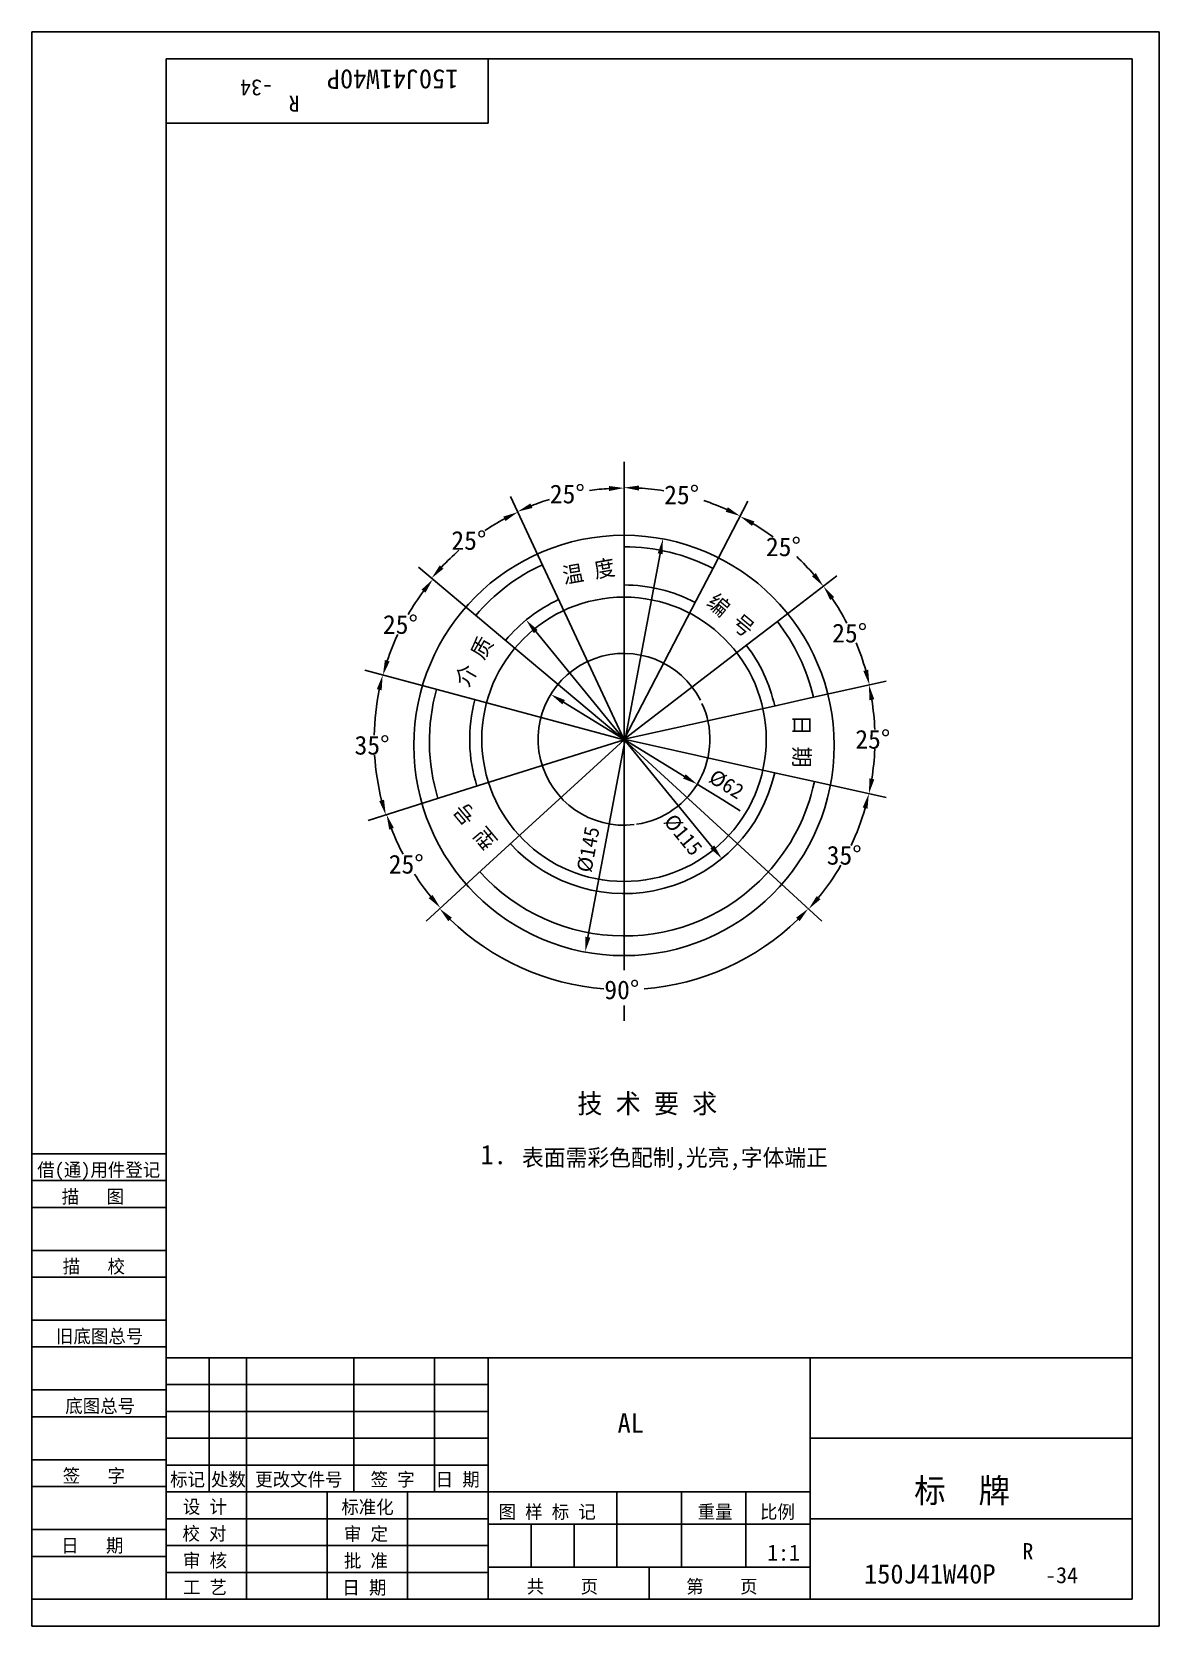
# Model space of a CAD drawing. Header units: metres. Extents: x 0 to 210, y 0 to 297.
import ezdxf

# ---------------------------------------------------------------- set-up
doc = ezdxf.new("R2010")
doc.units = ezdxf.units.M
for name, color, linetype in [('C', 6, 'Continuous'), ('D', 1, 'Continuous'), ('FL', 5, 'Continuous'), ('T', 7, 'Continuous'), ('TL', 4, 'Continuous')]:
    doc.layers.add(name, color=color, linetype=linetype)

# ---------------------------------------------------------------- blocks, each defined once
blk = doc.blocks.new('TUKUN4')
at = {"layer": 'FL'}
for p, q in [((0, 297), (0, 0)), ((210, 297), (0, 297)), ((210, 0), (210, 297)), ((0, 78), (25, 78)), ((0, 70), (25, 70)), ((0, 65), (25, 65)), ((0, 57), (25, 57)), ((0, 52), (25, 52)), ((33, 25), (33, 50)), ((40, 5), (40, 50)), ((60, 25), (60, 50)), ((75, 25), (75, 50)), ((25, 45), (85, 45)), ((0, 44), (25, 44)), ((0, 39), (25, 39)), ((25, 40), (85, 40)), ((25, 35), (85, 35)), ((0, 31), (25, 31)), ((25, 30), (85, 30)), ((0, 26), (25, 26)), ((70, 5), (70, 25)), ((0, 18), (25, 18)), ((25, 20), (85, 20)), ((25, 15), (85, 15)), ((0, 13), (25, 13)), ((25, 10), (85, 10)), ((0, 0), (210, 0))]:
    blk.add_line(p, q, dxfattribs=at)
at = {"layer": 'TL'}
for p, q in [((25, 5), (25, 292)), ((205, 292), (25, 292)), ((85, 292), (85, 280)), ((205, 5), (205, 292)), ((85, 280), (25, 280)), ((0, 88), (25, 88)), ((0, 83), (25, 83)), ((205, 50), (25, 50)), ((85, 5), (85, 50)), ((145, 5), (145, 50)), ((205, 35), (145, 35)), ((145, 25), (25, 25)), ((55, 5), (55, 25)), ((109, 11), (109, 25)), ((121, 11), (121, 25)), ((133, 11), (133, 25)), ((85, 19), (145, 19)), ((93, 11), (93, 19)), ((101, 11), (101, 19)), ((205, 20), (145, 20)), ((145, 11), (85, 11)), ((115, 5), (115, 11)), ((0, 5), (205, 5))]:
    blk.add_line(p, q, dxfattribs=at)
at = {"layer": 'T'}
for s, p in [('借(通)用件登记', (1, 83.76)), ('描   图', (5.56, 78.76)), ('描   校', (5.74, 65.76)), ('旧底图总号', (4.49, 52.76)), ('底图总号', (6.22, 39.76)), ('签   字', (5.74, 26.76)), ('标记', (25.75, 26.07)), ('处数', (33.38, 26.07)), ('更改文件号', (41.61, 26.07)), ('签 字', (63.1, 26.07)), ('日 期', (75.23, 26.07)), ('设 计', (28.14, 20.99)), ('标准化', (57.65, 20.93)), ('图 样 标 记', (86.95, 20.04)), ('重量', (124.03, 20.04)), ('比例', (135.64, 20.04)), ('校 对', (28.05, 15.99)), ('审 定', (58.13, 15.93)), ('日   期', (5.45, 13.76)), ('审 核', (28.14, 10.99)), ('批 准', (58.13, 10.93)), ('共    页', (92.18, 6.13)), ('第    页', (121.9, 6.13)), ('工 艺', (28.14, 5.99)), ('日 期', (57.84, 5.93))]:
    blk.add_text(s, height=2.5, dxfattribs=at).set_placement(p)

msp = doc.modelspace()

# ---------------------------------------------------------------- linework, layer by layer
at = {"layer": 'C'}
for p, q in [((110.31, 201.11), (110.31, 216.91)), ((94.77, 198.44), (89.17, 210.44)), ((126.9, 197.07), (133.4, 209.56)), ((82.99, 188.05), (72, 197.27)), ((110.31, 192.42), (110.31, 193.67)), ((138.68, 186.98), (149.98, 195.65)), ((110.31, 165.13), (97.93, 191.66)), ((110.31, 192.42), (110.31, 131)), ((110.31, 165.21), (123.77, 191.05)), ((110.31, 165.13), (88.5, 183.43)), ((130.15, 180.43), (133.22, 182.79)), ((110.31, 165.21), (130.15, 180.43)), ((75.49, 174.46), (62.01, 178.07)), ((145.06, 172.91), (159.13, 176.03)), ((110.31, 165.13), (82.2, 172.66)), ((110.31, 165.21), (138.27, 171.41)), ((110.31, 165.13), (83.21, 156.59)), ((110.31, 165.13), (88.91, 145.52)), ((110.31, 165.21), (138.08, 159.05)), ((110.31, 165.13), (131.35, 145.85)), ((146.05, 157.29), (159.13, 154.39)), ((75.74, 154.23), (62.62, 150.09)), ((83.79, 140.83), (73.44, 131.35)), ((137.28, 140.41), (147.17, 131.35)), ((110.31, 131), (110.31, 122.18)), ((110.31, 115.63), (110.31, 112.75))]:
    msp.add_line(p, q, dxfattribs=at)
at = {"layer": 'D'}
for p, q in [((117.04, 199.78), (103.58, 128.34)), ((93.86, 185.28), (126.76, 145.14)), ((121.56, 158.3), (99.06, 172.12)), ((123.95, 156.84), (128.72, 153.91)), ((128.72, 153.91), (131.98, 151.9))]:
    msp.add_line(p, q, dxfattribs=at)
for centre, radius, start, end in [((110.31, 165.11), 46.9, 93.42, 97.84), ((110.31, 165.21), 46.89, 80.93, 86.58), ((110.31, 165.11), 46.9, 107.25, 111.58), ((110.31, 165.21), 46.89, 65.92, 71.47), ((110.31, 165.13), 46.8, 118.43, 123.63), ((110.31, 165.21), 46.83, 53.64, 59.07), ((110.31, 165.13), 46.8, 131.06, 136.57), ((110.31, 165.21), 46.83, 40.93, 46.61), ((110.31, 165.13), 46.49, 143.45, 149.91), ((110.31, 165.21), 46.83, 27.51, 34.07), ((110.31, 165.13), 46.49, 155.03, 161.55), ((110.31, 165.21), 46.83, 15.93, 22.54), ((110.31, 165.13), 46.54, 168.45, 178.98), ((110.31, 165.21), 46.75, 2.26, 9.07), ((110.31, 165.21), 46.75, 350.93, 357.74), ((110.31, 165.13), 46.54, 183.52, 194.05), ((110.19, 165.24), 46.84, 335.01, 344.07), ((110.31, 165.13), 46.37, 200.96, 207.41), ((110.31, 165.13), 46.37, 212.66, 219.04), ((110.19, 165.24), 46.84, 320.93, 329.93), ((110.31, 165.13), 46.58, 225.94, 265.37), ((110.31, 165.13), 46.58, 274.63, 314.06)]:
    msp.add_arc(centre, radius, start, end, dxfattribs=at)
for points in [[(107.5, 212.4), (107.53, 211.47), (110.31, 212.02)], [(113.1, 211.55), (113.12, 212.48), (110.31, 212.1)], [(93.25, 208.3), (92.88, 209.16), (90.49, 207.62)], [(129.65, 208.44), (129.24, 207.6), (131.96, 206.8)], [(87.82, 206.7), (88.24, 205.87), (90.53, 207.54)], [(134.15, 204.97), (134.61, 205.79), (131.93, 206.75)], [(117.5, 199.69), (116.58, 199.86), (117.56, 202.53)], [(76.67, 196.99), (75.97, 197.61), (74.46, 195.21)], [(146.05, 196.18), (145.33, 195.59), (147.46, 193.72)], [(72.59, 193.1), (73.32, 192.52), (74.69, 195.01)], [(148.72, 191.17), (149.48, 191.72), (147.47, 193.72)], [(93.5, 184.98), (94.22, 185.57), (92.08, 187.44)], [(66.65, 179.71), (65.76, 179.98), (65.4, 177.16)], [(64.26, 174.56), (65.16, 174.34), (65.35, 177.17)], [(155.8, 178.17), (154.89, 177.95), (156.03, 175.35)], [(156.02, 172.49), (156.94, 172.67), (155.95, 175.33)], [(98.82, 171.72), (99.31, 172.52), (96.68, 173.58)], [(121.32, 157.9), (121.8, 158.7), (123.95, 156.84)], [(156.94, 157.75), (156.02, 157.93), (155.95, 155.09)], [(154.78, 152.5), (155.68, 152.27), (155.92, 155.1)], [(65.61, 153.96), (64.71, 153.7), (65.92, 151.13)], [(66.56, 148.39), (67.44, 148.69), (66.08, 151.18)], [(126.4, 144.85), (127.13, 145.44), (128.54, 142.98)], [(74.64, 136.22), (73.93, 135.61), (76.11, 133.8)], [(77.58, 131.32), (78.25, 131.98), (75.96, 133.66)], [(142.36, 131.98), (143.03, 131.32), (144.65, 133.66)], [(146.91, 135.41), (146.2, 136.01), (144.72, 133.59)], [(104.04, 128.26), (103.13, 128.43), (103.07, 125.59)]]:
    msp.add_solid(points, dxfattribs=at)
at = {"layer": 'TL'}
for p, q in [((110.31, 193.67), (110.31, 201.11)), ((97.93, 191.66), (94.77, 198.44)), ((123.77, 191.05), (126.9, 197.07)), ((88.5, 183.43), (82.99, 188.05)), ((133.22, 182.79), (138.68, 186.98)), ((82.2, 172.66), (75.49, 174.46)), ((138.27, 171.41), (145.06, 172.91)), ((138.08, 159.05), (146.05, 157.29)), ((83.21, 156.59), (75.74, 154.23)), ((131.35, 145.85), (137.28, 140.41)), ((88.91, 145.52), (83.79, 140.83))]:
    msp.add_line(p, q, dxfattribs=at)
for centre, radius in [((110.31, 164.06), 39.15), ((110.31, 165.21), 26.49)]:
    msp.add_circle(centre, radius, dxfattribs=at)
for centre, radius, start, end in [((110.31, 164.82), 36.25, 62.78, 90), ((110.31, 164.82), 36.25, 114.8, 139.63), ((110.31, 165.21), 28.75, 62.5, 90), ((110.31, 165.21), 28.75, 115.08, 140.13), ((110.31, 164.82), 36.25, 13.1, 37.99), ((110.31, 165.21), 16, 26.99, 276.82), ((110.31, 165.21), 28.75, 12.5, 37.5), ((110.31, 164.82), 36.25, 164.53, 197.03), ((110.31, 165.21), 28.75, 165.16, 197.65), ((110.31, 165.21), 16, 278.43, 24.76), ((110.31, 165.21), 28.75, 222.61, 347.5), ((110.31, 164.82), 36.25, 317.12, 348.1), ((110.31, 164.82), 36.25, 222.13, 317.12)]:
    msp.add_arc(centre, radius, start, end, dxfattribs=at)

# ---------------------------------------------------------------- block references
at = {"layer": 'D'}
msp.add_blockref('TUKUN4', (0, 0), dxfattribs=at)

# ---------------------------------------------------------------- texts
for s, height, rotation, p in [('-34', 3, 180, (44.9, 288.1)), ('150J41W40P', 3.6, 180, (79.45, 289.97)), ('R', 3, 180, (49.89, 285.11)), ('温 度', 3, 10, (99.14, 194.19)), ('编 号', 3, 320, (125.5, 190.34)), ('介 质', 3, 60, (81.16, 174.69)), ('日 期  ', 3, 270, (141.93, 169.81)), ('%%C62', 2.8, 328.44, (125.86, 157.41)), ('型 号', 3, 130, (86.88, 146.23)), ('%%c145', 2.8, 79.33, (104.2, 140.24)), ('%%c115', 2.8, 309.35, (117.56, 149.85))]:
    msp.add_text(s, height=height, rotation=rotation, dxfattribs=at).set_placement(p)
for s, height, p in [('25%%d', 3.5, (96.49, 209.16)), ('25%%d', 3.5, (117.79, 209.01)), ('25%%d', 3.5, (78.15, 200.51)), ('25%%d', 3.5, (136.75, 199.33)), ('25%%d', 3.5, (65.4, 184.85)), ('25%%d', 3.5, (149.09, 183.25)), ('25%%d', 3.5, (153.4, 163.46)), ('35%%d', 3.5, (60.11, 162.36)), ('25%%D', 3.5, (66.48, 140.19)), ('35%%d', 3.5, (148.07, 141.86)), ('90%%d', 3.5, (106.64, 116.79)), ('技 术 要 求', 3.6, (101.61, 95.54)), ('1.', 3.6, (83.57, 86.04)), ('表面需彩色配制,光亮,字体端正', 3.12, (91.32, 85.72)), ('AL', 3.6, (109.11, 36.03)), ('标  牌', 4.5, (164.38, 23)), ('1:1', 3, (136.97, 12.19)), ('R', 3, (184.52, 12.47)), ('150J41W40P', 3.6, (155.04, 7.93)), ('-34', 3, (188.77, 8))]:
    msp.add_text(s, height=height, dxfattribs=at).set_placement(p)

doc.saveas('drawing.dxf')
